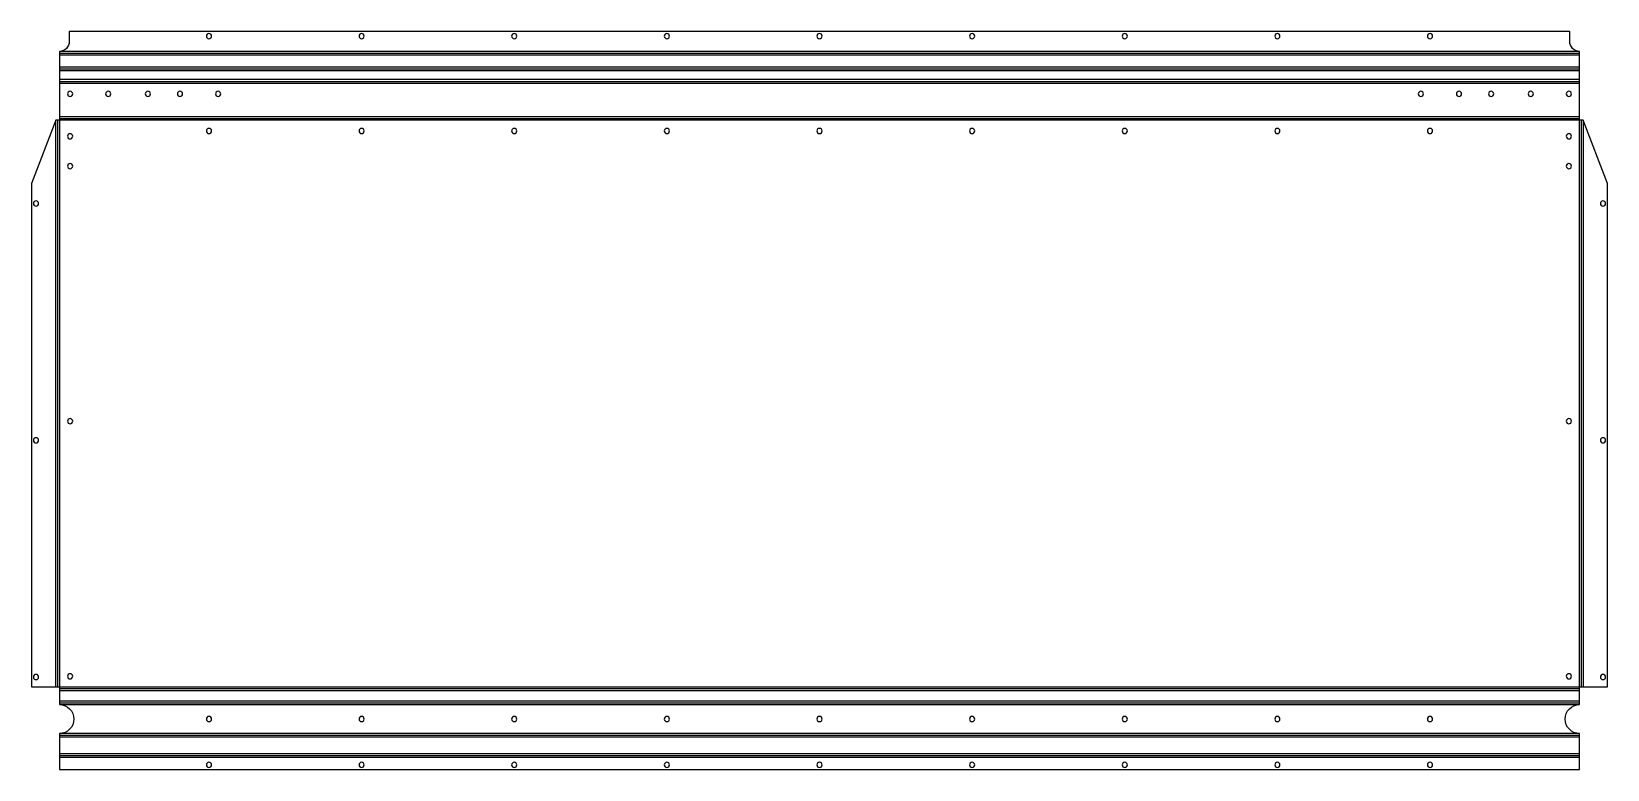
# Model space of a CAD drawing. Header units: millimetres. Extents: x -18 to 1014, y 0 to 483.
import ezdxf

# ---------------------------------------------------------------- set-up
doc = ezdxf.new("R2010")
doc.units = ezdxf.units.MM

msp = doc.modelspace()

# ---------------------------------------------------------------- linework, layer by layer
at = {"layer": 'BEND'}
for p, q in [((0, 469), (996, 469)), ((0, 458.7), (996, 458.7)), ((0, 450.4), (996, 450.4)), ((-1.1, 54), (-1.1, 425)), ((0, 426.2), (996, 426.2)), ((997.1, 425), (997.1, 54)), ((0, 52.9), (996, 52.9)), ((0, 43.7), (996, 43.7)), ((0, 22.4), (996, 22.4)), ((0, 9.1), (996, 9.1))]:
    msp.add_line(p, q, dxfattribs=at)
at = {"layer": 'BEND_EXTENT'}
for p, q in [((996, 470.1), (0, 470.1)), ((0, 467.8), (996, 467.8)), ((996, 459.8), (0, 459.8)), ((0, 457.6), (996, 457.6)), ((996, 451.6), (0, 451.6)), ((0, 449.3), (996, 449.3)), ((-2.3, 54), (-2.3, 425)), ((996, 427.3), (0, 427.3)), ((998.3, 425), (998.3, 54)), ((0, 51.8), (996, 51.8)), ((996, 44.8), (0, 44.8)), ((0, 42.5), (996, 42.5)), ((996, 23.5), (0, 23.5)), ((0, 21.3), (996, 21.3)), ((996, 10.3), (0, 10.3)), ((0, 8), (996, 8))]:
    msp.add_line(p, q, dxfattribs=at)
msp.add_lwpolyline([(996, 54), (996, 425), (0, 425), (0, 54)], close=True, dxfattribs=at)
at = {"layer": 'INTERIOR_PROFILES', "extrusion": (0, 0, -1)}
for centre in [(-98, 480.1), (-198, 480.1), (-298, 480.1), (-398, 480.1), (-498, 480.1), (-598, 480.1), (-698, 480.1), (-798, 480.1), (-898, 480.1), (-7, 442.3), (-32, 442.3), (-58, 442.3), (-79, 442.3), (-104, 442.3), (-892, 442.3), (-917, 442.3), (-938, 442.3), (-964, 442.3), (-989, 442.3), (-7, 414.5), (-98, 418), (-198, 418), (-298, 418), (-398, 418), (-498, 418), (-598, 418), (-698, 418), (-798, 418), (-898, 418), (-989, 414.5), (-7, 395), (-989, 395), (15.3, 370.5), (-1011.3, 370.5), (-7, 228), (-989, 228), (15.3, 215.5), (-1011.3, 215.5), (15.3, 60.5), (-7, 61), (-989, 61), (-1011.3, 60.5), (-98, 33), (-198, 33), (-298, 33), (-398, 33), (-498, 33), (-598, 33), (-698, 33), (-798, 33), (-898, 33), (-98, 3), (-198, 3), (-298, 3), (-398, 3), (-498, 3), (-598, 3), (-698, 3), (-798, 3), (-898, 3)]:
    msp.add_circle(centre, 1.7, dxfattribs=at)
at = {"layer": 'OUTER_PROFILES'}
msp.add_lwpolyline([(0, 42.5, -1), (0, 23.5), (0, 10.3), (0, 0), (996, 0), (996, 10.3), (996, 23.5, -1), (996, 42.5), (996, 44.8), (996, 51.8), (996, 54), (1014.3, 54), (1014.3, 383.7), (998.3, 425), (996, 425), (996, 427.3), (996, 449.3), (996, 457.6), (996, 467.8), (996, 470.1, -0.414214), (989.5, 476.6), (989.5, 483.1), (6.5, 483.1), (6.5, 476.6, -0.414214), (0, 470.1), (0, 467.8), (0, 457.6), (0, 449.3), (0, 427.3), (0, 425), (-2.3, 425), (-18.3, 383.7), (-18.3, 54), (0, 54), (0, 51.8), (0, 44.8)], format="xyb", close=True, dxfattribs=at)

doc.saveas('drawing.dxf')
